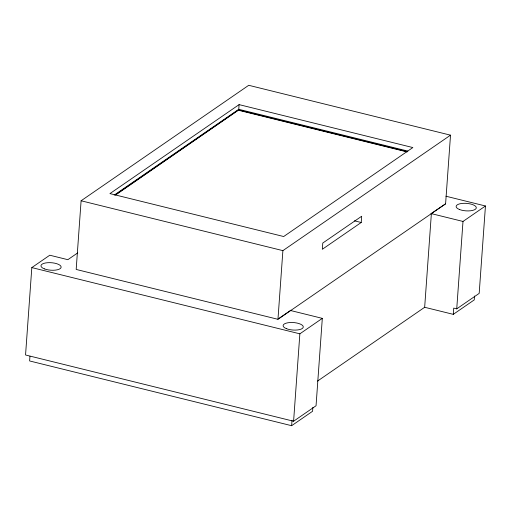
<?xml version="1.0" encoding="UTF-8"?>
<svg xmlns="http://www.w3.org/2000/svg" width="511" height="511" viewBox="0 0 511 511"><rect width="100%" height="100%" fill="white"/><g stroke="black" fill="none" stroke-linecap="round" stroke-linejoin="round"><path stroke-width="0.77" d="M77.691 252.9L67.848 259.684L49.778 255.219L31.816 267.592L25.55 354.992L293.595 421.23L316.047 405.766L322.313 318.366L290.689 310.547M29.945 356.269L29.612 360.951L291.634 425.701L312.585 411.266L312.866 407.363M81.102 200.772L76.177 269.444L277.965 319.311L445.592 203.838L450.517 135.166L248.729 85.299L81.102 200.772L282.89 250.639L450.517 135.166M115.48 195.061L238.586 109.961L407.165 151.62M114.189 195.119L238.765 109.303L239.097 104.621L412.85 147.558L283.682 236.529L109.935 193.599L239.097 104.621M277.965 319.311L282.89 250.639M291.634 425.701L292.024 420.234M293.595 421.23L299.861 333.83L322.313 318.366M361.22 222.496L361.667 216.255L322.773 243.044L322.326 249.285L361.22 222.496L354.442 220.822M424.667 307.283L431.373 213.636L462.998 221.448L485.45 205.984L479.184 293.384L456.732 308.855L453.723 308.107L453.276 314.348L424.667 307.283L317.503 381.097M456.732 308.855L462.998 221.448M474.508 296.016L474.227 299.919L453.276 314.348M115.505 194.748L238.586 109.961M279.038 318.347L290.874 310.196M430.894 213.745L445.592 203.838M238.765 109.303L407.88 151.096M238.567 110.274L407.139 151.933M445.943 196.218L485.45 205.984M31.816 267.592L299.861 333.83M44.374 268.869A10.111 3.756 4.1 0 0 60.943 267.815A10.111 3.756 4.1 0 0 47.836 262.692A10.111 3.756 4.1 0 0 44.374 268.869M286.524 328.707A10.111 3.756 4.1 0 0 303.087 327.653A10.111 3.756 4.1 0 0 289.986 322.53A10.111 3.756 4.1 0 0 286.524 328.707M459.536 209.523A10.111 3.756 4.1 0 0 476.105 208.469A10.111 3.756 4.1 0 0 462.998 203.346A10.111 3.756 4.1 0 0 459.536 209.523"/></g></svg>
